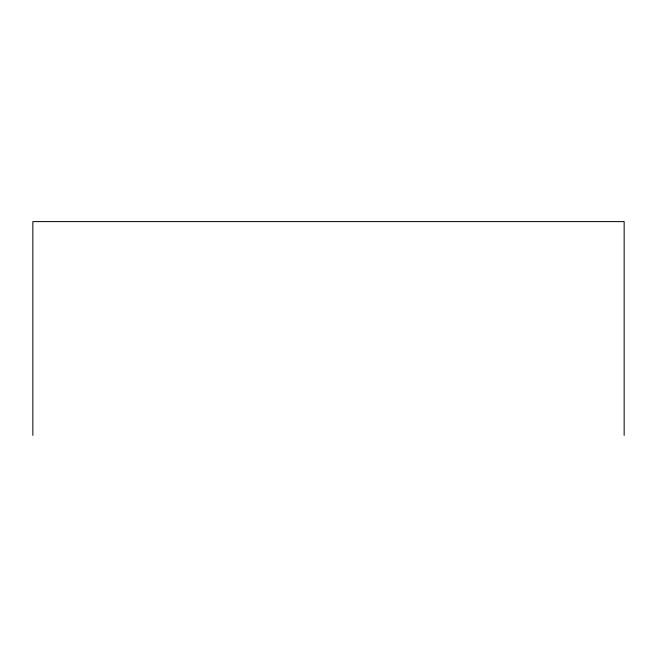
<?xml version="1.0" encoding="UTF-8"?>
<svg xmlns="http://www.w3.org/2000/svg" width="657" height="657" viewBox="0 0 657 657"><rect width="100%" height="100%" fill="white"/><g stroke="black" fill="none" stroke-linecap="round" stroke-linejoin="round"><path stroke-width="0.99" d="M624.15 435.394L624.15 221.606L32.85 221.606L32.85 435.394"/></g></svg>
